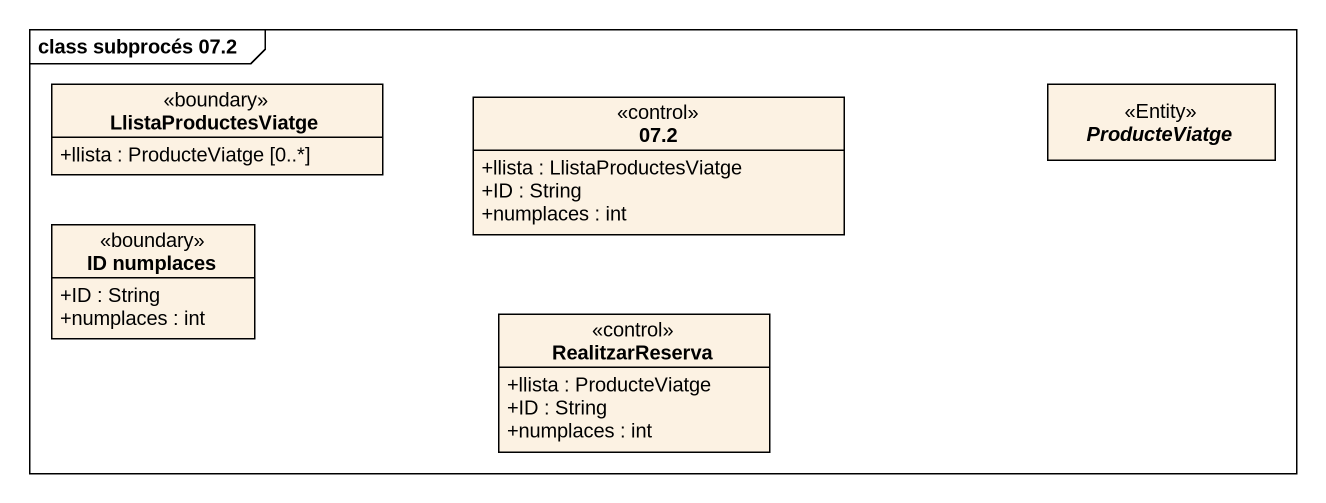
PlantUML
@startuml
mainframe class subprocés 07.2
hide circle
hide empty members
skinparam classAttributeIconSize 0
class LlistaProductesViatge <<boundary>> {
  +llista : ProducteViatge [0..*]
}
class "07.2" as c07_2 <<control>> {
  +llista : LlistaProductesViatge
  +ID : String
  +numplaces : int
}
abstract class ProducteViatge <<Entity>>
class "ID numplaces" as ID_numplaces <<boundary>> {
  +ID : String
  +numplaces : int
}
class RealitzarReserva <<control>> {
  +llista : ProducteViatge
  +ID : String
  +numplaces : int
}
@enduml
